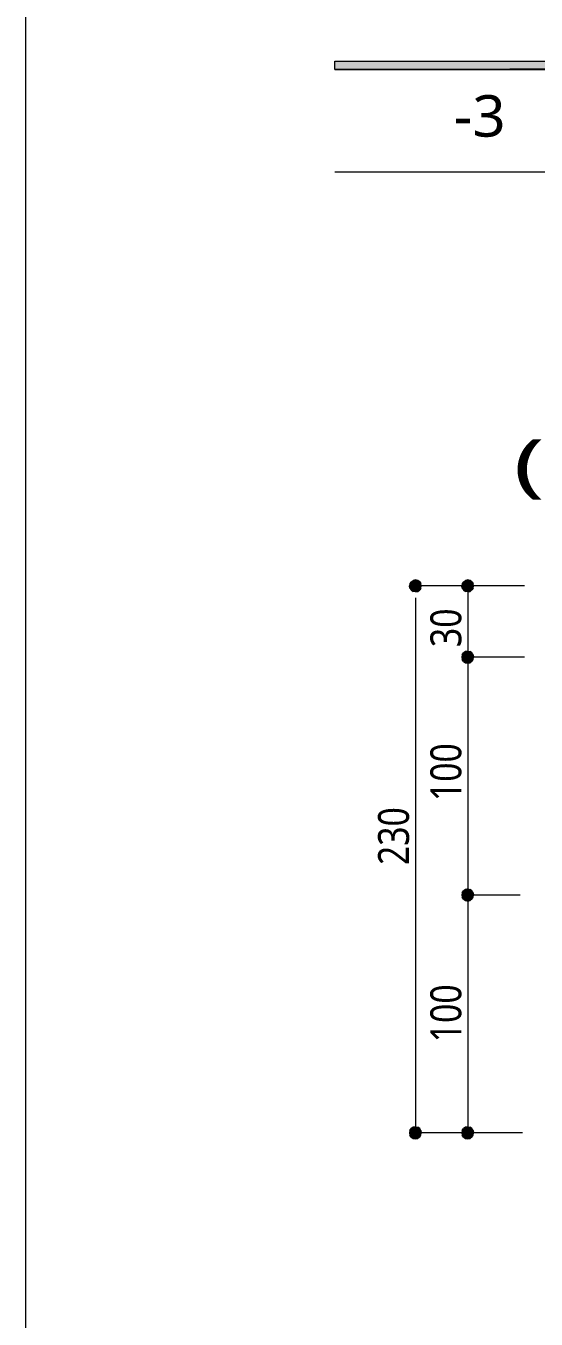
# Model space of a CAD drawing. Header units: millimetres. Extents: x 0 to 420, y 0 to 297.
# Drawn here: x 0.2 to 43.1, y 60.5 to 169.3 of the extents above; entities that cross this region are included whole.
import ezdxf
from ezdxf.enums import TextEntityAlignment as Align

# ---------------------------------------------------------------- set-up
doc = ezdxf.new("R2010")
doc.units = ezdxf.units.MM
doc.styles.add('kst32b', font='NotoSansJP-Variable.ttf')

msp = doc.modelspace()

# ---------------------------------------------------------------- hatches: boundary and pattern name
h = msp.add_hatch(color=7)
h.paths.add_polyline_path([(394.17, 165.63), (394.17, 166.33), (26.18, 165.63), (394.17, 165.63)])
h.paths.add_polyline_path([(394.17, 166.33), (26.18, 165.63), (26.18, 166.33), (394.17, 166.33)])
h = msp.add_hatch(color=7)
h.paths.add_polyline_path([(32.49, 122.39), (32.45, 122.2), (32.96, 122.2), (32.49, 122.39)])
h.paths.add_polyline_path([(32.45, 122.2), (32.96, 122.2), (32.49, 122), (32.45, 122.2)])
h.paths.add_polyline_path([(32.96, 122.2), (32.49, 122), (32.6, 121.86), (32.96, 122.2)])
h = msp.add_hatch(color=7)
h.paths.add_polyline_path([(32.96, 122.7), (32.77, 122.66), (32.96, 122.2), (32.96, 122.7)])
h.paths.add_polyline_path([(32.77, 122.66), (32.96, 122.2), (32.6, 122.55), (32.77, 122.66)])
h.paths.add_polyline_path([(32.96, 122.2), (32.6, 122.55), (32.49, 122.39), (32.96, 122.2)])
h = msp.add_hatch(color=7)
h.paths.add_polyline_path([(32.6, 121.86), (32.77, 121.73), (32.96, 122.2), (32.6, 121.86)])
h.paths.add_polyline_path([(32.77, 121.73), (32.96, 122.2), (32.96, 121.71), (32.77, 121.73)])
h.paths.add_polyline_path([(32.96, 122.2), (32.96, 121.71), (33.15, 121.73), (32.96, 122.2)])
for points in [[(33.15, 122.66), (32.96, 122.7), (32.96, 122.2), (33.15, 122.66)], [(37.55, 122.66), (37.36, 122.7), (37.36, 122.2), (37.55, 122.66)], [(37.76, 122.22), (37.74, 122.2), (37.72, 122.17), (37.74, 122.15), (37.76, 122.13), (37.78, 122.15), (37.8, 122.17), (37.78, 122.2), (37.76, 122.22)], [(37.17, 115.74), (37.36, 115.7), (37.36, 116.21), (37.17, 115.74)], [(37.17, 95.74), (37.36, 95.69), (37.36, 96.2), (37.17, 95.74)], [(32.77, 75.73), (32.96, 75.71), (32.96, 76.2), (32.77, 75.73)], [(37.17, 75.73), (37.36, 75.71), (37.36, 76.2), (37.17, 75.73)]]:
    msp.add_hatch(color=7).paths.add_polyline_path(points)
h = msp.add_hatch(color=7)
h.paths.add_polyline_path([(33.44, 122.2), (33.42, 122.39), (32.96, 122.2), (33.44, 122.2)])
h.paths.add_polyline_path([(33.42, 122.39), (32.96, 122.2), (33.32, 122.55), (33.42, 122.39)])
h.paths.add_polyline_path([(32.96, 122.2), (33.32, 122.55), (33.15, 122.66), (32.96, 122.2)])
h = msp.add_hatch(color=7)
h.paths.add_polyline_path([(33.15, 121.73), (33.32, 121.86), (32.96, 122.2), (33.15, 121.73)])
h.paths.add_polyline_path([(33.32, 121.86), (32.96, 122.2), (33.42, 122), (33.32, 121.86)])
h.paths.add_polyline_path([(32.96, 122.2), (33.42, 122), (33.44, 122.2), (32.96, 122.2)])
h = msp.add_hatch(color=7)
h.paths.add_polyline_path([(36.89, 122.39), (36.85, 122.2), (37.36, 122.2), (36.89, 122.39)])
h.paths.add_polyline_path([(36.85, 122.2), (37.36, 122.2), (36.89, 122), (36.85, 122.2)])
h.paths.add_polyline_path([(37.36, 122.2), (36.89, 122), (37, 121.86), (37.36, 122.2)])
h = msp.add_hatch(color=7)
h.paths.add_polyline_path([(37.36, 122.7), (37.17, 122.66), (37.36, 122.2), (37.36, 122.7)])
h.paths.add_polyline_path([(37.17, 122.66), (37.36, 122.2), (37, 122.55), (37.17, 122.66)])
h.paths.add_polyline_path([(37.36, 122.2), (37, 122.55), (36.89, 122.39), (37.36, 122.2)])
h = msp.add_hatch(color=7)
h.paths.add_polyline_path([(37, 121.86), (37.17, 121.73), (37.36, 122.2), (37, 121.86)])
h.paths.add_polyline_path([(37.17, 121.73), (37.36, 122.2), (37.36, 121.71), (37.17, 121.73)])
h.paths.add_polyline_path([(37.36, 122.2), (37.36, 121.71), (37.55, 121.73), (37.36, 122.2)])
h = msp.add_hatch(color=7)
h.paths.add_polyline_path([(37.85, 122.2), (37.82, 122.39), (37.36, 122.2), (37.85, 122.2)])
h.paths.add_polyline_path([(37.82, 122.39), (37.36, 122.2), (37.7, 122.55), (37.82, 122.39)])
h.paths.add_polyline_path([(37.36, 122.2), (37.7, 122.55), (37.55, 122.66), (37.36, 122.2)])
h = msp.add_hatch(color=7)
h.paths.add_polyline_path([(37.55, 121.73), (37.7, 121.86), (37.36, 122.2), (37.55, 121.73)])
h.paths.add_polyline_path([(37.7, 121.86), (37.36, 122.2), (37.82, 122), (37.7, 121.86)])
h.paths.add_polyline_path([(37.36, 122.2), (37.82, 122), (37.85, 122.2), (37.36, 122.2)])
h = msp.add_hatch(color=7)
h.paths.add_polyline_path([(37.17, 116.67), (37, 116.56), (37.36, 116.21), (37.17, 116.67)])
h.paths.add_polyline_path([(37, 116.56), (37.36, 116.21), (36.89, 116.4), (37, 116.56)])
h.paths.add_polyline_path([(37.36, 116.21), (36.89, 116.4), (36.85, 116.21), (37.36, 116.21)])
h = msp.add_hatch(color=7)
h.paths.add_polyline_path([(37.7, 116.56), (37.55, 116.67), (37.36, 116.21), (37.7, 116.56)])
h.paths.add_polyline_path([(37.55, 116.67), (37.36, 116.21), (37.36, 116.69), (37.55, 116.67)])
h.paths.add_polyline_path([(37.36, 116.21), (37.36, 116.69), (37.17, 116.67), (37.36, 116.21)])
h = msp.add_hatch(color=7)
h.paths.add_polyline_path([(37.82, 116.01), (37.85, 116.21), (37.36, 116.21), (37.82, 116.01)])
h.paths.add_polyline_path([(37.85, 116.21), (37.36, 116.21), (37.82, 116.4), (37.85, 116.21)])
h.paths.add_polyline_path([(37.36, 116.21), (37.82, 116.4), (37.7, 116.56), (37.36, 116.21)])
h = msp.add_hatch(color=7)
h.paths.add_polyline_path([(36.85, 116.21), (36.89, 116.01), (37.36, 116.21), (36.85, 116.21)])
h.paths.add_polyline_path([(36.89, 116.01), (37.36, 116.21), (37, 115.85), (36.89, 116.01)])
h.paths.add_polyline_path([(37.36, 116.21), (37, 115.85), (37.17, 115.74), (37.36, 116.21)])
h = msp.add_hatch(color=7)
h.paths.add_polyline_path([(37.36, 115.7), (37.55, 115.74), (37.36, 116.21), (37.36, 115.7)])
h.paths.add_polyline_path([(37.55, 115.74), (37.36, 116.21), (37.7, 115.85), (37.55, 115.74)])
h.paths.add_polyline_path([(37.36, 116.21), (37.7, 115.85), (37.82, 116.01), (37.36, 116.21)])
h = msp.add_hatch(color=7)
h.paths.add_polyline_path([(37.17, 96.67), (37, 96.56), (37.36, 96.2), (37.17, 96.67)])
h.paths.add_polyline_path([(37, 96.56), (37.36, 96.2), (36.89, 96.39), (37, 96.56)])
h.paths.add_polyline_path([(37.36, 96.2), (36.89, 96.39), (36.85, 96.2), (37.36, 96.2)])
h = msp.add_hatch(color=7)
h.paths.add_polyline_path([(36.85, 96.2), (36.89, 96.01), (37.36, 96.2), (36.85, 96.2)])
h.paths.add_polyline_path([(36.89, 96.01), (37.36, 96.2), (37, 95.84), (36.89, 96.01)])
h.paths.add_polyline_path([(37.36, 96.2), (37, 95.84), (37.17, 95.74), (37.36, 96.2)])
h = msp.add_hatch(color=7)
h.paths.add_polyline_path([(37.7, 96.56), (37.55, 96.67), (37.36, 96.2), (37.7, 96.56)])
h.paths.add_polyline_path([(37.55, 96.67), (37.36, 96.2), (37.36, 96.71), (37.55, 96.67)])
h.paths.add_polyline_path([(37.36, 96.2), (37.36, 96.71), (37.17, 96.67), (37.36, 96.2)])
h = msp.add_hatch(color=7)
h.paths.add_polyline_path([(37.82, 96.01), (37.85, 96.2), (37.36, 96.2), (37.82, 96.01)])
h.paths.add_polyline_path([(37.85, 96.2), (37.36, 96.2), (37.82, 96.39), (37.85, 96.2)])
h.paths.add_polyline_path([(37.36, 96.2), (37.82, 96.39), (37.7, 96.56), (37.36, 96.2)])
h = msp.add_hatch(color=7)
h.paths.add_polyline_path([(37.36, 95.69), (37.55, 95.74), (37.36, 96.2), (37.36, 95.69)])
h.paths.add_polyline_path([(37.55, 95.74), (37.36, 96.2), (37.7, 95.84), (37.55, 95.74)])
h.paths.add_polyline_path([(37.36, 96.2), (37.7, 95.84), (37.82, 96.01), (37.36, 96.2)])
h = msp.add_hatch(color=7)
h.paths.add_polyline_path([(32.77, 76.67), (32.6, 76.56), (32.96, 76.2), (32.77, 76.67)])
h.paths.add_polyline_path([(32.6, 76.56), (32.96, 76.2), (32.49, 76.39), (32.6, 76.56)])
h.paths.add_polyline_path([(32.96, 76.2), (32.49, 76.39), (32.45, 76.2), (32.96, 76.2)])
h = msp.add_hatch(color=7)
h.paths.add_polyline_path([(32.45, 76.2), (32.49, 76.01), (32.96, 76.2), (32.45, 76.2)])
h.paths.add_polyline_path([(32.49, 76.01), (32.96, 76.2), (32.6, 75.84), (32.49, 76.01)])
h.paths.add_polyline_path([(32.96, 76.2), (32.6, 75.84), (32.77, 75.73), (32.96, 76.2)])
h = msp.add_hatch(color=7)
h.paths.add_polyline_path([(33.32, 76.56), (33.15, 76.67), (32.96, 76.2), (33.32, 76.56)])
h.paths.add_polyline_path([(33.15, 76.67), (32.96, 76.2), (32.96, 76.71), (33.15, 76.67)])
h.paths.add_polyline_path([(32.96, 76.2), (32.96, 76.71), (32.77, 76.67), (32.96, 76.2)])
h = msp.add_hatch(color=7)
h.paths.add_polyline_path([(33.42, 76.01), (33.44, 76.2), (32.96, 76.2), (33.42, 76.01)])
h.paths.add_polyline_path([(33.44, 76.2), (32.96, 76.2), (33.42, 76.39), (33.44, 76.2)])
h.paths.add_polyline_path([(32.96, 76.2), (33.42, 76.39), (33.32, 76.56), (32.96, 76.2)])
h = msp.add_hatch(color=7)
h.paths.add_polyline_path([(32.96, 75.71), (33.15, 75.73), (32.96, 76.2), (32.96, 75.71)])
h.paths.add_polyline_path([(33.15, 75.73), (32.96, 76.2), (33.32, 75.84), (33.15, 75.73)])
h.paths.add_polyline_path([(32.96, 76.2), (33.32, 75.84), (33.42, 76.01), (32.96, 76.2)])
h = msp.add_hatch(color=7)
h.paths.add_polyline_path([(37.17, 76.67), (37, 76.56), (37.36, 76.2), (37.17, 76.67)])
h.paths.add_polyline_path([(37, 76.56), (37.36, 76.2), (36.89, 76.39), (37, 76.56)])
h.paths.add_polyline_path([(37.36, 76.2), (36.89, 76.39), (36.85, 76.2), (37.36, 76.2)])
h = msp.add_hatch(color=7)
h.paths.add_polyline_path([(36.85, 76.2), (36.89, 76.01), (37.36, 76.2), (36.85, 76.2)])
h.paths.add_polyline_path([(36.89, 76.01), (37.36, 76.2), (37, 75.84), (36.89, 76.01)])
h.paths.add_polyline_path([(37.36, 76.2), (37, 75.84), (37.17, 75.73), (37.36, 76.2)])
h = msp.add_hatch(color=7)
h.paths.add_polyline_path([(37.7, 76.56), (37.55, 76.67), (37.36, 76.2), (37.7, 76.56)])
h.paths.add_polyline_path([(37.55, 76.67), (37.36, 76.2), (37.36, 76.71), (37.55, 76.67)])
h.paths.add_polyline_path([(37.36, 76.2), (37.36, 76.71), (37.17, 76.67), (37.36, 76.2)])
h = msp.add_hatch(color=7)
h.paths.add_polyline_path([(37.82, 76.01), (37.85, 76.2), (37.36, 76.2), (37.82, 76.01)])
h.paths.add_polyline_path([(37.85, 76.2), (37.36, 76.2), (37.82, 76.39), (37.85, 76.2)])
h.paths.add_polyline_path([(37.36, 76.2), (37.82, 76.39), (37.7, 76.56), (37.36, 76.2)])
h = msp.add_hatch(color=7)
h.paths.add_polyline_path([(37.36, 75.71), (37.55, 75.73), (37.36, 76.2), (37.36, 75.71)])
h.paths.add_polyline_path([(37.55, 75.73), (37.36, 76.2), (37.7, 75.84), (37.55, 75.73)])
h.paths.add_polyline_path([(37.36, 76.2), (37.7, 75.84), (37.82, 76.01), (37.36, 76.2)])

# ---------------------------------------------------------------- linework, layer by layer
at = {"lineweight": 13}
msp.add_lwpolyline([(0.19, 0), (0.19, 296.97), (420.16, 296.97), (420.16, 0)], close=True, dxfattribs=at)
at = {"lineweight": 0}
for points in [[(394.17, 165.63), (394.17, 166.33), (26.18, 165.63)], [(394.17, 166.33), (26.18, 165.63), (26.18, 166.33)], [(32.49, 122.39), (32.45, 122.2), (32.96, 122.2)], [(32.45, 122.2), (32.96, 122.2), (32.49, 122)], [(32.96, 122.2), (32.6, 122.55), (32.49, 122.39)], [(32.96, 122.2), (32.49, 122), (32.6, 121.86)], [(32.77, 122.66), (32.96, 122.2), (32.6, 122.55)], [(32.6, 121.86), (32.77, 121.73), (32.96, 122.2)], [(32.96, 122.7), (32.77, 122.66), (32.96, 122.2)], [(32.77, 121.73), (32.96, 122.2), (32.96, 121.71)], [(33.15, 122.66), (32.96, 122.7), (32.96, 122.2)], [(32.96, 122.2), (33.32, 122.55), (33.15, 122.66)], [(33.42, 122.39), (32.96, 122.2), (33.32, 122.55)], [(33.44, 122.2), (33.42, 122.39), (32.96, 122.2)], [(32.96, 122.2), (32.96, 121.71), (33.15, 121.73)], [(33.15, 121.73), (33.32, 121.86), (32.96, 122.2)], [(33.32, 121.86), (32.96, 122.2), (33.42, 122)], [(32.96, 122.2), (33.42, 122), (33.44, 122.2)], [(36.89, 122.39), (36.85, 122.2), (37.36, 122.2)], [(36.85, 122.2), (37.36, 122.2), (36.89, 122)], [(37.36, 122.2), (37, 122.55), (36.89, 122.39)], [(37.36, 122.2), (36.89, 122), (37, 121.86)], [(37.17, 122.66), (37.36, 122.2), (37, 122.55)], [(37, 121.86), (37.17, 121.73), (37.36, 122.2)], [(37.36, 122.7), (37.17, 122.66), (37.36, 122.2)], [(37.17, 121.73), (37.36, 122.2), (37.36, 121.71)], [(37.55, 122.66), (37.36, 122.7), (37.36, 122.2)], [(37.36, 122.2), (37.7, 122.55), (37.55, 122.66)], [(37.82, 122.39), (37.36, 122.2), (37.7, 122.55)], [(37.85, 122.2), (37.82, 122.39), (37.36, 122.2)], [(37.36, 122.2), (37.36, 121.71), (37.55, 121.73)], [(37.55, 121.73), (37.7, 121.86), (37.36, 122.2)], [(37.7, 121.86), (37.36, 122.2), (37.82, 122)], [(37.36, 122.2), (37.82, 122), (37.85, 122.2)], [(37.76, 122.22), (37.74, 122.2), (37.72, 122.17), (37.74, 122.15), (37.76, 122.13), (37.78, 122.15), (37.8, 122.17), (37.78, 122.2)], [(37.74, 122.22), (37.76, 122.2)], [(37.74, 122.2), (37.76, 122.2)], [(37.76, 122.2), (37.76, 122.22)], [(37.36, 116.21), (36.89, 116.4), (36.85, 116.21)], [(37, 116.56), (37.36, 116.21), (36.89, 116.4)], [(37.17, 116.67), (37, 116.56), (37.36, 116.21)], [(37.36, 116.21), (37.36, 116.69), (37.17, 116.67)], [(37.55, 116.67), (37.36, 116.21), (37.36, 116.69)], [(37.7, 116.56), (37.55, 116.67), (37.36, 116.21)], [(37.36, 116.21), (37.82, 116.4), (37.7, 116.56)], [(37.85, 116.21), (37.36, 116.21), (37.82, 116.4)], [(36.85, 116.21), (36.89, 116.01), (37.36, 116.21)], [(36.89, 116.01), (37.36, 116.21), (37, 115.85)], [(37.36, 116.21), (37, 115.85), (37.17, 115.74)], [(37.17, 115.74), (37.36, 115.7), (37.36, 116.21)], [(37.36, 115.7), (37.55, 115.74), (37.36, 116.21)], [(37.55, 115.74), (37.36, 116.21), (37.7, 115.85)], [(37.36, 116.21), (37.7, 115.85), (37.82, 116.01)], [(37.82, 116.01), (37.85, 116.21), (37.36, 116.21)], [(37.36, 96.2), (36.89, 96.39), (36.85, 96.2)], [(36.85, 96.2), (36.89, 96.01), (37.36, 96.2)], [(37, 96.56), (37.36, 96.2), (36.89, 96.39)], [(36.89, 96.01), (37.36, 96.2), (37, 95.84)], [(37.17, 96.67), (37, 96.56), (37.36, 96.2)], [(37.36, 96.2), (37, 95.84), (37.17, 95.74)], [(37.36, 96.2), (37.36, 96.71), (37.17, 96.67)], [(37.17, 95.74), (37.36, 95.69), (37.36, 96.2)], [(37.55, 96.67), (37.36, 96.2), (37.36, 96.71)], [(37.7, 96.56), (37.55, 96.67), (37.36, 96.2)], [(37.36, 96.2), (37.82, 96.39), (37.7, 96.56)], [(37.85, 96.2), (37.36, 96.2), (37.82, 96.39)], [(37.36, 95.69), (37.55, 95.74), (37.36, 96.2)], [(37.55, 95.74), (37.36, 96.2), (37.7, 95.84)], [(37.36, 96.2), (37.7, 95.84), (37.82, 96.01)], [(37.82, 96.01), (37.85, 96.2), (37.36, 96.2)], [(32.96, 76.2), (32.49, 76.39), (32.45, 76.2)], [(32.45, 76.2), (32.49, 76.01), (32.96, 76.2)], [(32.6, 76.56), (32.96, 76.2), (32.49, 76.39)], [(32.49, 76.01), (32.96, 76.2), (32.6, 75.84)], [(32.77, 76.67), (32.6, 76.56), (32.96, 76.2)], [(32.96, 76.2), (32.6, 75.84), (32.77, 75.73)], [(32.96, 76.2), (32.96, 76.71), (32.77, 76.67)], [(32.77, 75.73), (32.96, 75.71), (32.96, 76.2)], [(33.15, 76.67), (32.96, 76.2), (32.96, 76.71)], [(33.32, 76.56), (33.15, 76.67), (32.96, 76.2)], [(32.96, 76.2), (33.42, 76.39), (33.32, 76.56)], [(33.44, 76.2), (32.96, 76.2), (33.42, 76.39)], [(32.96, 75.71), (33.15, 75.73), (32.96, 76.2)], [(33.15, 75.73), (32.96, 76.2), (33.32, 75.84)], [(32.96, 76.2), (33.32, 75.84), (33.42, 76.01)], [(33.42, 76.01), (33.44, 76.2), (32.96, 76.2)], [(37.36, 76.2), (36.89, 76.39), (36.85, 76.2)], [(36.85, 76.2), (36.89, 76.01), (37.36, 76.2)], [(37, 76.56), (37.36, 76.2), (36.89, 76.39)], [(36.89, 76.01), (37.36, 76.2), (37, 75.84)], [(37.17, 76.67), (37, 76.56), (37.36, 76.2)], [(37.36, 76.2), (37, 75.84), (37.17, 75.73)], [(37.36, 76.2), (37.36, 76.71), (37.17, 76.67)], [(37.17, 75.73), (37.36, 75.71), (37.36, 76.2)], [(37.55, 76.67), (37.36, 76.2), (37.36, 76.71)], [(37.7, 76.56), (37.55, 76.67), (37.36, 76.2)], [(37.36, 76.2), (37.82, 76.39), (37.7, 76.56)], [(37.85, 76.2), (37.36, 76.2), (37.82, 76.39)], [(37.36, 75.71), (37.55, 75.73), (37.36, 76.2)], [(37.55, 75.73), (37.36, 76.2), (37.7, 75.84)], [(37.36, 76.2), (37.7, 75.84), (37.82, 76.01)], [(37.82, 76.01), (37.85, 76.2), (37.36, 76.2)]]:
    msp.add_lwpolyline(points, close=True, dxfattribs=at)
at = {"lineweight": 13}
for points in [[(394.17, 156.99), (26.18, 156.99)], [(42.14, 122.2), (32.91, 122.2)], [(42.14, 122.2), (37.32, 122.2)], [(37.36, 122.2), (37.36, 116.21), (37.36, 96.2), (37.36, 76.2)], [(32.96, 121.2), (32.96, 76.2)], [(37.36, 121.71), (37.36, 121.2)], [(42.14, 116.21), (37.32, 116.21)], [(41.76, 96.2), (37.32, 96.2)], [(41.95, 76.2), (32.96, 76.2)]]:
    msp.add_lwpolyline(points, dxfattribs=at)

# ---------------------------------------------------------------- texts
at = {"style": 'kst32b'}
for s, height, p, p2 in [('-3', 3.491, (36.17, 159.98), (40.54, 159.98)), ('(         \u3000    )', 4.1583, (41.19, 130.37), (85.37, 130.37)), ('30', 2.599, (36.81, 117.05), (36.81, 120.3)), ('100', 2.599, (36.81, 104.1), (36.81, 108.97)), ('230', 2.599, (32.41, 98.72), (32.41, 103.59)), ('100', 2.599, (36.81, 83.82), (36.81, 88.69))]:
    msp.add_text(s, height=height, dxfattribs=at).set_placement(p, p2, align=Align.FIT)

doc.saveas('drawing.dxf')
